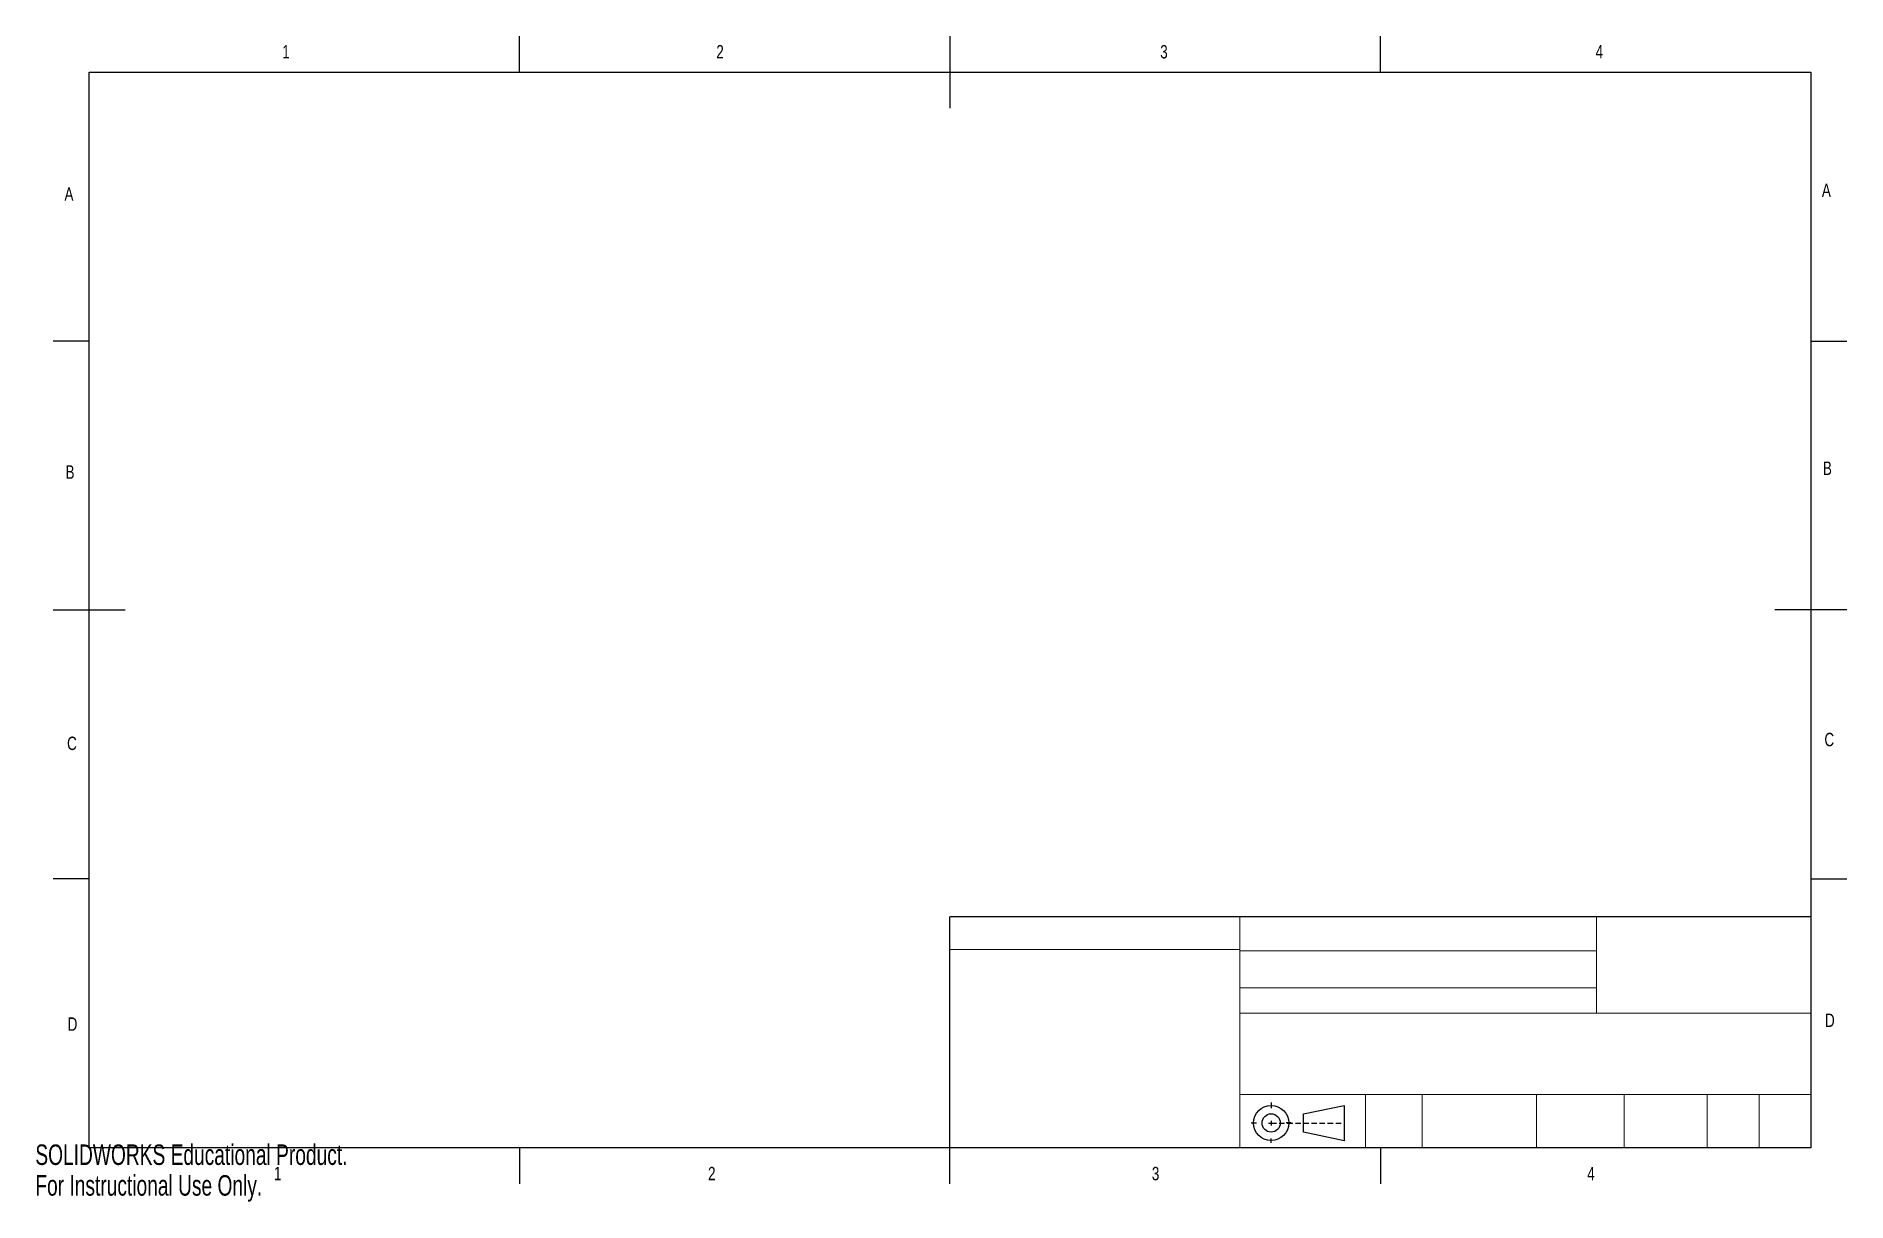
# Model space of a CAD drawing. Header units: millimetres. Extents: x 0 to 428, y 0 to 275.
import ezdxf

# ---------------------------------------------------------------- set-up
doc = ezdxf.new("R2010")
doc.units = ezdxf.units.MM
doc.linetypes.add('HIDDEN', pattern=[1.905, 1.27, -0.635])
doc.layers.add('DOTTED', color=7, linetype='HIDDEN', lineweight=25)
doc.layers.add('FINISHED', color=7, linetype='Continuous', lineweight=25)
doc.styles.add('SLDTEXTSTYLE0', font='TXT', dxfattribs={"width": 0.75})
doc.styles.add('SLDTEXTSTYLE1', font='TXT', dxfattribs={"width": 0.7})

msp = doc.modelspace()

# ---------------------------------------------------------------- linework, layer by layer
at = {"color": 7, "linetype": 'Continuous', "lineweight": 25}
for p, q in [((114.3, 266.7), (114.3, 275.2)), ((215.9, 275.2), (215.9, 258.2)), ((317.5, 266.7), (317.5, 275.2)), ((12.7, 12.7), (12.7, 266.7)), ((12.7, 266.7), (419.1, 266.7)), ((419.1, 266.7), (419.1, 12.7)), ((12.7, 203.2), (4.2, 203.2)), ((419.1, 203.2), (427.6, 203.2)), ((4.2, 139.7), (21.2, 139.7)), ((427.6, 139.7), (410.6, 139.7)), ((12.7, 76.2), (4.2, 76.2)), ((419.1, 76.2), (427.6, 76.2)), ((215.9, 4.2), (215.9, 21.2)), ((419.1, 12.7), (12.7, 12.7)), ((114.3, 12.7), (114.3, 4.2)), ((317.5, 12.7), (317.5, 4.2))]:
    msp.add_line(p, q, dxfattribs=at)
at = {"color": 7, "linetype": 'Continuous', "lineweight": 18}
for p, q in [((284.31, 67.26), (284.31, 12.7)), ((368.49, 67.26), (368.49, 44.47)), ((419.1, 12.7), (419.1, 67.26)), ((215.9, 59.53), (284.31, 59.53)), ((284.31, 59.21), (368.49, 59.21)), ((284.31, 50.48), (368.49, 50.48)), ((284.31, 44.47), (419.1, 44.47)), ((284.31, 25.27), (419.1, 25.27)), ((313.98, 25.27), (313.98, 12.7)), ((327.37, 25.27), (327.37, 12.7)), ((354.33, 25.27), (354.33, 12.7)), ((375.08, 25.27), (375.08, 12.7)), ((394.67, 25.27), (394.67, 12.7)), ((406.89, 25.27), (406.89, 12.7)), ((419.1, 12.7), (215.9, 12.7))]:
    msp.add_line(p, q, dxfattribs=at)
at = {"layer": 'DOTTED'}
msp.add_line((291.72, 18.52), (308.94, 18.52), dxfattribs=at)
at = {"layer": 'FINISHED'}
for p, q in [((419.1, 67.26), (215.9, 67.26)), ((215.9, 12.7), (215.9, 67.26)), ((291.72, 23.38), (291.72, 22.03)), ((299.34, 20.73), (308.94, 22.7)), ((308.94, 22.7), (308.94, 14.34)), ((286.97, 18.56), (288.28, 18.56)), ((291.12, 18.52), (292.32, 18.52)), ((291.72, 19.09), (291.72, 17.95)), ((296.43, 18.56), (295.23, 18.56)), ((299.34, 16.38), (299.34, 20.73)), ((291.72, 13.84), (291.72, 14.91)), ((308.94, 14.34), (299.34, 16.38))]:
    msp.add_line(p, q, dxfattribs=at)
for radius in [4.15, 2.16]:
    msp.add_circle((291.72, 18.56), radius, dxfattribs=at)

# ---------------------------------------------------------------- texts
at = {"color": 7, "linetype": 'Continuous', "lineweight": 0, "char_height": 3.17, "attachment_point": 1, "style": 'SLDTEXTSTYLE0'}
for s, insert in [('1', (58.28, 273.11)), ('2', (160.75, 273.11)), ('3', (265.53, 273.11)), ('4', (368.3, 273.11)), ('A', (6.88, 239.51)), ('A', (421.72, 240.41)), ('B', (7.13, 173.86)), ('B', (421.97, 174.75)), ('C', (7.49, 109.79)), ('C', (422.32, 110.69)), ('D', (7.63, 43.49)), ('D', (422.46, 44.39)), ('1', (56.32, 8.19)), ('2', (158.79, 8.19)), ('3', (263.56, 8.19)), ('4', (366.33, 8.19))]:
    msp.add_mtext(s, dxfattribs=dict(at, insert=insert))
at = {"color": 7, "linetype": 'Continuous', "char_height": 4.8336, "attachment_point": 1, "style": 'SLDTEXTSTYLE1'}
for s, insert in [('SOLIDWORKS Educational Product.', (0, 13.48)), ('For Instructional Use Only.', (0, 6.23))]:
    msp.add_mtext(s, dxfattribs=dict(at, insert=insert))

doc.saveas('drawing.dxf')
